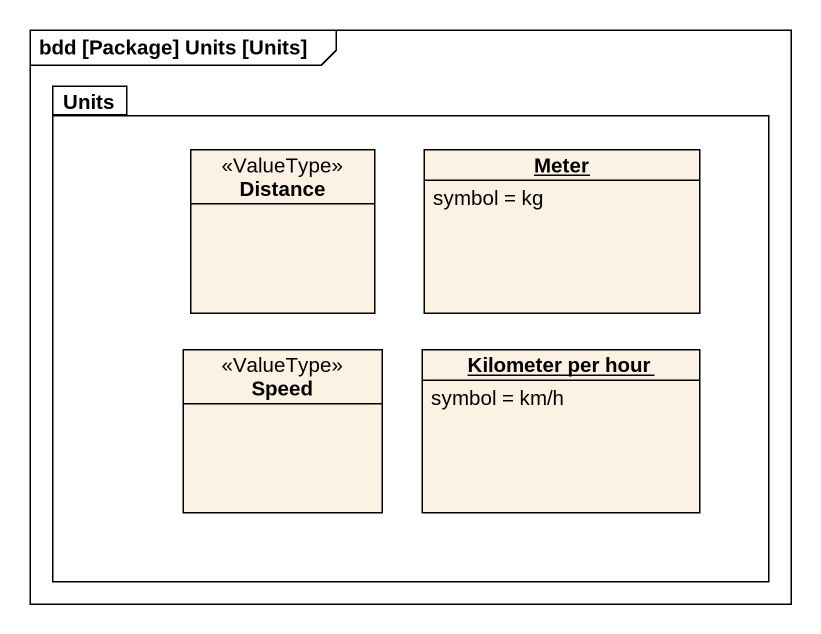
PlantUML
@startuml
mainframe bdd [Package] Units [Units]
hide circle
hide empty members
package Units {
  class Distance <<ValueType>>
  object Meter {
    symbol = kg
  }
  class Speed <<ValueType>>
  object "Kilometer per hour" as Kilometer_per_hour {
    symbol = km/h
  }
}
@enduml
